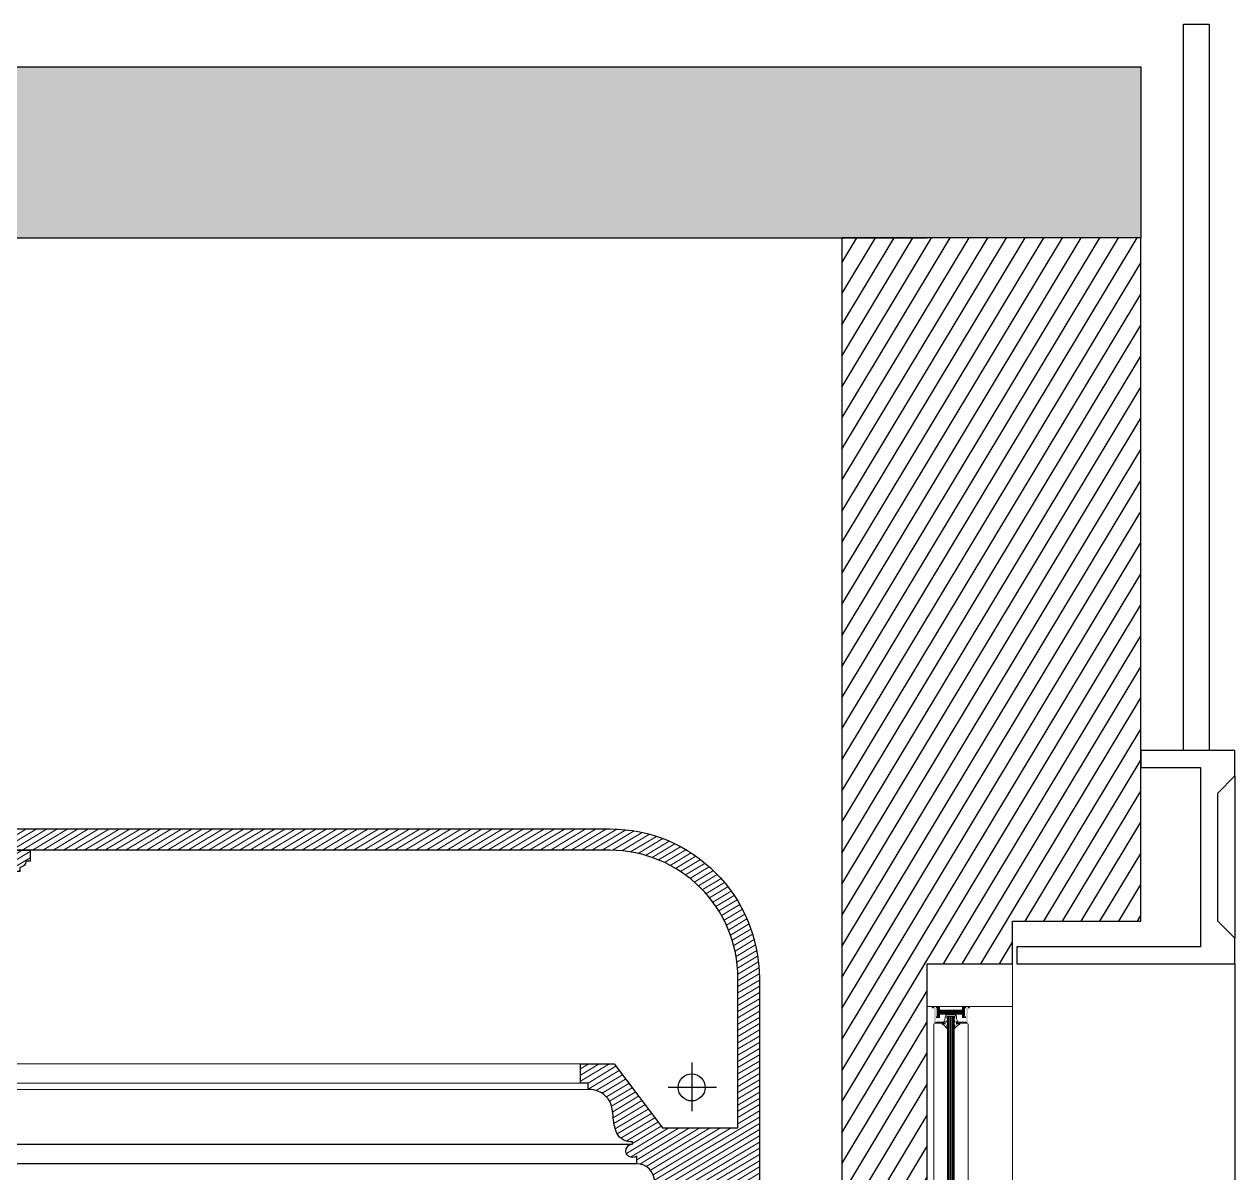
# Model space of a CAD drawing. Header units: inches. Extents: x 193287 to 241687, y 437648 to 550079.
# Drawn here: x 216615 to 218032, y 451391 to 452736 of the extents above; entities that cross this region are included whole.
import ezdxf

# ---------------------------------------------------------------- set-up
doc = ezdxf.new("R2010")
doc.units = ezdxf.units.IN
doc.header["$MEASUREMENT"] = 0
for name, color, linetype in [('8', 8, 'Continuous'), ('CQ Grg Gypsum', 41, 'Continuous'), ('CQ Light Elevation', 4, 'Continuous'), ('CQ section wall', 3, 'Continuous'), ('Layer1', 1, 'Continuous'), ('xref grd floor$2$CQ Wall hatch_CHB', 8, 'Continuous')]:
    doc.layers.add(name, color=color, linetype=linetype)
for name, color, linetype, lineweight in [('A-FLOR-SLAB', 5, 'Continuous', 40), ('A-GLAZ', 134, 'Continuous', 18), ('A-RNDR-ALUM', 1, 'Continuous', 9), ('A-RNDR-PT36', 253, 'Continuous', 20), ('CQ gypsum 2', 42, 'Continuous', 0), ('CQ Gypsum Hatch', 8, 'Continuous', 20), ('CQ Marble', 6, 'Continuous', 0)]:
    doc.layers.add(name, color=color, linetype=linetype, lineweight=lineweight)
pattern_1 = [(211.0285767170143, (0, 0), (3.221659560689485, -5.355689467754646), [])]

# ---------------------------------------------------------------- blocks, each defined once
blk = doc.blocks.new('GLAZ-4')
at = {"layer": 'A-GLAZ'}
for p, q in [((-26.27995439554798, 2238.488124454743, -0.0007200283772306), (-26.27995596441906, 1858.556487338967, -0.0007200283772306)), ((-24.94528642599471, 2238.488124445256, -0.0007200283772306), (-24.94528799469117, 1858.556487348571, -0.0007200283772306)), ((-23.61061846354278, 2238.488124435709, -0.0007200283772306), (-23.61062003247207, 1858.556487358175, -0.0007200283772306)), ((-22.27595049346565, 2238.488124425872, -0.0007200283772306), (-22.2759520622203, 1858.55648736778, -0.0007200283772306)), ((-20.94128252391238, 2238.488124416617, -0.0007200283772306), (-20.94128409278346, 1858.556487377384, -0.0007200283772306)), ((-19.60661456146045, 2238.488124407071, -0.0007200283772306), (-19.60661613021511, 1858.556487386988, -0.0007200283772306)), ((-18.2719465913251, 2238.488124397351, -0.0007200283772306), (-18.27194810949731, 1858.556487396476, -0.0007200283772306))]:
    blk.add_line(p, q, dxfattribs=at)
at = {"layer": 'A-RNDR-ALUM'}
for p, q in [((-49.98927481868304, 1850.022308205138, -0.0041292365413113), (-49.98927179328166, 2250.022303576989, -0.0007200283772267)), ((-38.16279002366355, 2247.401229954034, -0.0007197793565846), (-37.49545604223385, 2247.401229949261, -0.0007197793565846)), ((-38.16279008093989, 2239.393222120649, -0.0007197793565846), (-38.16279002366355, 2247.401229954034, -0.0007197793565846)), ((-38.16279002360534, 2247.40122995287, -0.0007197793565846), (-37.49545604223385, 2247.401229948096, -0.0007197793565846)), ((-38.16279008088168, 2239.393222119601, -0.0007197793565846), (-38.16279002360534, 2247.40122995287, -0.0007197793565846)), ((-38.16279008093989, 2239.393222120649, -0.0007197793565846), (-37.49545609951019, 2239.393222115992, -0.0007197793565846)), ((-38.16279008088168, 2239.393222119601, -0.0007197793565846), (-37.49545609951019, 2239.39322211477, -0.0007197793565846)), ((-37.49545609951019, 2239.393222115992, -0.0007197793565846), (-37.49545604223385, 2247.401229949261, -0.0007197793565846)), ((-37.49545609951019, 2239.39322211477, -0.0007197793565846), (-37.49545604223385, 2247.401229948096, -0.0007197793565846)), ((-37.49545605422464, 2245.732895009569, -0.0007197793565846), (-7.056443174078593, 2245.732894792047, -0.0007197793565846)), ((-37.49545605428284, 2245.7328950105, -0.0007197793565846), (-7.056443174311423, 2245.73289479257, -0.0007197793565846)), ((-37.49545606254833, 2244.565060507099, -0.0007197793565846), (-7.056443182635121, 2244.565060288762, -0.0007197793565846)), ((-37.49545606249011, 2244.565060505993, -0.0007197793565846), (-7.056443182576912, 2244.565060288588, -0.0007197793565846)), ((-37.49545607093023, 2243.397226061672, -0.0007197793565846), (-7.0564431908424, 2243.397225843859, -0.0007197793565846)), ((-37.49545607093023, 2243.397226060624, -0.0007197793565846), (-7.056443190725986, 2243.397225842113, -0.0007197793565846)), ((-37.49545607931214, 2242.229391558154, -0.0007197793565846), (-7.056443199224303, 2242.229391339876, -0.0007197793565846)), ((-37.49545607937035, 2242.229391557048, -0.0007197793565846), (-7.056443199166097, 2242.229391338886, -0.0007197793565846)), ((-37.49545608751942, 2241.061557112669, -0.0007197793565846), (-7.056443207547997, 2241.06155689538, -0.0007197793565846)), ((-37.49545608751942, 2241.061557111447, -0.0007197793565846), (-7.056443207664414, 2241.061556894099, -0.0007197793565846)), ((-36.01705240318552, 2247.401229938667, -0.0007197793565846), (-35.34971841453808, 2247.401229934069, -0.0007197793565846)), ((-36.01705240324372, 2247.401229937445, -0.0007197793565846), (-35.34971841447987, 2247.401229932788, -0.0007197793565846)), ((-36.01705246052006, 2239.393222105457, -0.0007197793565846), (-35.34971847163979, 2239.393222100684, -0.0007197793565846)), ((-36.01705246052006, 2239.393222104176, -0.0007197793565846), (-35.34971847181441, 2239.393222099461, -0.0007197793565846)), ((-6.389109173323959, 2247.401229726849, -0.0007197793565846), (-7.056443162087816, 2247.40122973168, -0.0007197793565846)), ((-7.056443219422362, 2239.393221898354, -0.0007197793565846), (-7.056443162087816, 2247.40122973168, -0.0007197793565846)), ((-6.389109173556787, 2247.401229725511, -0.0007197793565846), (-7.056443162262437, 2247.401229730342, -0.0007197793565846)), ((-7.056443219655192, 2239.393221897015, -0.0007197793565846), (-7.056443162262437, 2247.401229730342, -0.0007197793565846)), ((-6.389109230658505, 2239.393221893406, -0.0007197793565846), (-7.056443219422362, 2239.393221898354, -0.0007197793565846)), ((-6.389109230716713, 2239.393221892358, -0.0007197793565846), (-7.056443219655192, 2239.393221897015, -0.0007197793565846)), ((-6.389109230658505, 2239.393221893406, -0.0007197793565846), (-6.389109173323959, 2247.401229726849, -0.0007197793565846)), ((-6.389109230716713, 2239.393221892358, -0.0007197793565846), (-6.389109173556787, 2247.401229725511, -0.0007197793565846)), ((49.98927492252551, 1850.022308205138, -0.0041292365413113), (49.98927813692715, 2250.044610656565, -0.0007199038669056))]:
    blk.add_line(p, q, dxfattribs=at)
at = {"layer": 'A-RNDR-ALUM', "elevation": -0.0041292365413113}
blk.add_lwpolyline([(-49.98927481885766, 2250.022303578036), (49.9892749223509, 2250.022303578154), (49.98927487072069, 2300.022288537235), (-49.98927487048786, 2300.022288537177)], close=True, dxfattribs=at)
at = {"layer": 'A-RNDR-ALUM', "const_width": 0.927594236810144, "elevation": -0.0007197793565846}
for points in [[(-43.69363499921747, 2248.639873247012, -0.4142135623730951), (-44.16410545428514, 2249.110343708773)], [(-43.69363499921747, 2248.639873245906, -0.4142135623730951), (-44.16410545411053, 2249.110343707609)], [(-0.7173264738521539, 2248.623073523399, 0.4142135623730951), (-0.2468560124980286, 2249.093543978583)], [(-0.7173264738521539, 2248.623073522351, 0.4142135623730951), (-0.2468560124398209, 2249.093543977477)]]:
    blk.add_lwpolyline(points, format="xyb", dxfattribs=at)
at = {"layer": 'A-RNDR-ALUM', "elevation": -0.0041289875206653}
blk.add_lwpolyline([(-14.00100916583324, 2232.41238218511), (-15.60261072550202, 2232.412382196635), (-15.60261074628215, 2229.492137078778, -0.0155525880924592), (-14.7753579103155, 2230.009979850672), (-11.59860684286104, 2230.009979828086, 0.1043043731108854), (-18.27194671926554, 2223.901338047522), (-18.27194670093013, 2226.481355289056, -0.0160355215991069), (-17.60461271245731, 2227.2344921818), (-17.60461270366795, 2228.481005052861), (-18.27194668189622, 2229.148339041043), (-18.27194666175637, 2231.979597350524), (-17.60461268341169, 2231.31226336211), (-17.60461266629863, 2233.686210122949), (-18.2719466445269, 2234.353544110549), (-18.27194662438705, 2237.184802420438), (-17.6046126462752, 2236.517468432081), (-17.60461261548335, 2237.820790400845, 0.4142135623730943), (-18.27194659371162, 2238.488124388736), (-26.27995439374354, 2238.488124446071, 0.4142135623730959), (-26.94728838157607, 2237.820790467726), (-26.94728841236794, 2236.517468499078), (-26.27995442447718, 2237.184802477714), (-26.27995444461703, 2234.353544167941), (-26.94728843262419, 2233.686210189713), (-26.94728844967904, 2231.312263429165), (-26.27995446161368, 2231.979597407975), (-26.27995448198635, 2229.148339098378), (-26.94728846970247, 2228.481005119625), (-26.94728847878288, 2227.234492248507, -0.0160355215991069), (-26.27995450084564, 2226.481355346157), (-26.27995451970492, 2223.901338104857, 0.1043043731108854), (-32.95329430873972, 2230.009979980823), (-29.77654324186733, 2230.009979958064, -0.0155525880924592), (-28.94929041265277, 2229.49213717418), (-28.94929039193085, 2232.412382292096), (-30.55089195148321, 2232.412382303504, 0.0216463737862068), (-28.94929036666872, 2235.941006879439), (-28.94929033180233, 2237.820790482161, -0.4142135623730379), (-26.27995437936625, 2240.490126396238), (-18.27194657939253, 2240.49012633902, -0.4142135623730357), (-15.6026106653153, 2237.820790386409), (-15.60261070018168, 2235.94100678392, 0.021646373786206)], format="xyb", close=True, dxfattribs=at)
at = {"layer": 'A-RNDR-ALUM'}
for points in [[(-44.62790256232255, 2250.044611304533, -0.0007197793565846), (-44.62790256895821, 2249.110343713197, -0.0007197793565846), (-42.22550022555513, 2250.044611287303, -0.0007197793565846), (-43.69363499229075, 2249.110343706619, -0.0007197793565846)], [(-44.62790256232255, 2250.044611303136, -0.0007197793565846), (-44.62790256895821, 2249.110343711975, -0.0007197793565846), (-42.22550022555513, 2250.044611286081, -0.0007197793565846), (-43.69363499229075, 2249.110343705397, -0.0007197793565846)], [(-42.22550022555513, 2250.044611287303, -0.0007197793565846), (-43.69363499229075, 2249.110343706619, -0.0007197793565846), (-42.22550023911753, 2248.176076104923, -0.0007197793565846), (-43.69363499904284, 2248.176076115342, -0.0007197793565846)], [(-42.22550022555513, 2250.044611286081, -0.0007197793565846), (-43.69363499229075, 2249.110343705397, -0.0007197793565846), (-42.22550023900111, 2248.176076103584, -0.0007197793565846), (-43.69363499898463, 2248.176076114352, -0.0007197793565846)], [(-36.88682837400121, 2248.176076066797, -0.0007197793565846), (-35.01829320727849, 2250.044611235848, -0.0007197793565846), (-39.82309790200088, 2248.17607608781, -0.0007197793565846), (-39.82309788849671, 2250.04461127019, -0.0007197793565846)], [(-36.88682837405941, 2248.176076065458, -0.0007197793565846), (-35.01829320716206, 2250.044611234567, -0.0007197793565846), (-39.82309790182626, 2248.176076086413, -0.0007197793565846), (-39.82309788838029, 2250.04461126891, -0.0007197793565846)], [(-36.88682838930982, 2246.04060736153, -0.0007197793565846), (-35.01829323580023, 2246.040607348201, -0.0007197793565846), (-36.88682837400121, 2248.176076066797, -0.0007197793565846), (-35.01829320727849, 2250.044611235848, -0.0007197793565846)], [(-36.88682838936804, 2246.040607360483, -0.0007197793565846), (-35.01829323580023, 2246.040607347153, -0.0007197793565846), (-36.88682837405941, 2248.176076065458, -0.0007197793565846), (-35.01829320716206, 2250.044611234567, -0.0007197793565846)], [(-36.88682842731942, 2240.701935453282, -0.0007197793565846), (-35.01829327392625, 2240.701935440011, -0.0007197793565846), (-36.88682844280265, 2238.566466748249, -0.0007197793565846), (-35.01829330268082, 2236.697931552422, -0.0007197793565846)], [(-36.88682842731942, 2240.701935452118, -0.0007197793565846), (-35.01829327410087, 2240.701935438789, -0.0007197793565846), (-36.88682844274445, 2238.566466747085, -0.0007197793565846), (-35.01829330262263, 2236.6979315512, -0.0007197793565846)], [(-7.524133104481733, 2248.176075856667, -0.0007197793565846), (-9.392668244428931, 2250.044611052494, -0.0007197793565846), (-4.587863584107251, 2248.176075835829, -0.0007197793565846), (-4.587863570603076, 2250.044611018151, -0.0007197793565846)], [(-7.524133119790349, 2246.040607151401, -0.0007197793565846), (-9.392668272950681, 2246.040607164905, -0.0007197793565846), (-7.524133104481733, 2248.176075856667, -0.0007197793565846), (-9.392668244428931, 2250.044611052494, -0.0007197793565846)], [(-7.524133119848557, 2246.040607150527, -0.0007197793565846), (-9.392668272950681, 2246.040607163799, -0.0007197793565846), (-7.524133104365318, 2248.176075855445, -0.0007197793565846), (-9.392668244370725, 2250.044611051213, -0.0007197793565846)], [(-7.524133104365318, 2248.176075855445, -0.0007197793565846), (-9.392668244370725, 2250.044611051213, -0.0007197793565846), (-4.587863584107251, 2248.176075834315, -0.0007197793565846), (-4.587863570661284, 2250.044611016929, -0.0007197793565846)], [(-7.524133157916367, 2240.701935243269, -0.0007197793565846), (-9.392668311367741, 2240.701935256657, -0.0007197793565846), (-7.524133173283186, 2238.566466538236, -0.0007197793565846), (-9.392668339831287, 2236.697931369127, -0.0007197793565846)], [(-7.52413315779995, 2240.701935241988, -0.0007197793565846), (-9.392668311251327, 2240.701935255434, -0.0007197793565846), (-7.524133173283186, 2238.566466536955, -0.0007197793565846), (-9.392668339947702, 2236.697931367904, -0.0007197793565846)], [(-2.185461226385084, 2250.044611000805, -0.0007197793565846), (-0.7173264723969623, 2249.11034339905, -0.0007197793565846), (-2.185461239772848, 2248.176075818599, -0.0007197793565846), (-0.7173264792654666, 2248.176075807889, -0.0007197793565846)], [(0.2169411102659069, 2250.044610983692, -0.0007197793565846), (0.2169411035720259, 2249.110343392356, -0.0007197793565846), (-2.185461226385084, 2250.044611000805, -0.0007197793565846), (-0.7173264723969623, 2249.11034339905, -0.0007197793565846)], [(-2.185461226326879, 2250.044610999641, -0.0007197793565846), (-0.7173264725133777, 2249.110343397886, -0.0007197793565846), (-2.185461239714641, 2248.176075817144, -0.0007197793565846), (-0.7173264793236741, 2248.176075806725, -0.0007197793565846)], [(0.2169411100912839, 2250.044610982295, -0.0007197793565846), (0.2169411035720259, 2249.110343391367, -0.0007197793565846), (-2.185461226326879, 2250.044610999641, -0.0007197793565846), (-0.7173264725133777, 2249.110343397886, -0.0007197793565846)], [(-40.6486265542335, 2232.411793960375, -0.0007200283772306), (-40.64862656273179, 2231.210592788295, -0.0007200283772306), (-29.91912160877837, 2232.411793883541, -0.0007200283772306), (-29.91912161745131, 2231.210592711402, -0.0007200283772306)], [(-40.64862655405886, 2232.411793959327, -0.0007200283772306), (-40.64862656278999, 2231.210592787247, -0.0007200283772306), (-29.91912160883657, 2232.411793882377, -0.0007200283772306), (-29.9191216173931, 2231.210592710413, -0.0007200283772306)], [(-40.64862656278999, 2231.211181209656, -0.0007200283772306), (-40.64862657146296, 2230.009980037459, -0.0007200283772306), (-29.91912161750952, 2231.211181132763, -0.0007200283772306), (-29.91912162612425, 2230.009979960742, -0.0007200283772306)], [(-40.64862656278999, 2231.211181208375, -0.0007200283772306), (-40.64862657128831, 2230.009980036295, -0.0007200283772306), (-29.91912161745131, 2231.211181131541, -0.0007200283772306), (-29.91912162600783, 2230.009979959461, -0.0007200283772306)], [(-39.82309798384085, 2236.697931586707, -0.0007197793565846), (-39.8230979704531, 2238.566466769262, -0.0007197793565846), (-35.01829330268082, 2236.697931552422, -0.0007197793565846), (-36.88682844280265, 2238.566466748249, -0.0007197793565846)], [(-39.82309798384085, 2236.697931585659, -0.0007197793565846), (-39.82309797056951, 2238.566466768039, -0.0007197793565846), (-35.01829330262263, 2236.6979315512, -0.0007197793565846), (-36.88682844274445, 2238.566466747085, -0.0007197793565846)], [(-4.320930956921072, 2232.411793700594, -0.0007200283772306), (-4.320930965477598, 2231.210592528456, -0.0007200283772306), (-15.05043590272544, 2232.411793777254, -0.0007200283772306), (-15.05043591139838, 2231.210592605174, -0.0007200283772306)], [(-4.320930956746452, 2232.411793699313, -0.0007200283772306), (-4.320930965477598, 2231.210592527408, -0.0007200283772306), (-15.05043590272544, 2232.411793776089, -0.0007200283772306), (-15.05043591139838, 2231.210592603893, -0.0007200283772306)], [(-4.320930965535808, 2231.211180949584, -0.0007200283772306), (-4.320930973975919, 2230.009979777504, -0.0007200283772306), (-15.05043591139838, 2231.211181026418, -0.0007200283772306), (-15.0504359198967, 2230.00997985428, -0.0007200283772306)], [(-4.320930965477598, 2231.211180948536, -0.0007200283772306), (-4.320930974034125, 2230.00997977634, -0.0007200283772306), (-15.05043591151479, 2231.211181025312, -0.0007200283772306), (-15.0504359199549, 2230.009979853232, -0.0007200283772306)], [(-4.587863666063638, 2236.697931334667, -0.0007197793565846), (-4.587863652617668, 2238.566466517048, -0.0007197793565846), (-9.392668339831287, 2236.697931369127, -0.0007197793565846), (-7.524133173283186, 2238.566466538236, -0.0007197793565846)], [(-4.587863666005432, 2236.69793133362, -0.0007197793565846), (-4.587863652617668, 2238.566466515884, -0.0007197793565846), (-9.392668339947702, 2236.697931367904, -0.0007197793565846), (-7.524133173283186, 2238.566466536955, -0.0007197793565846)]]:
    blk.add_solid(points, dxfattribs=at)
for points in [[(-42.22550122463142, 2230.009391627624, 0.0026891797868501), (-39.82309887016891, 2232.411793954554, 0.0026891797868501), (-42.22550022555513, 2250.044611287303, 0.0026891797868501), (-39.82309788849671, 2250.04461127019, 0.0026891797868501)], [(-42.22550122463142, 2230.009391626227, 0.0026891797868501), (-39.82309887022712, 2232.411793953273, 0.0026891797868501), (-42.22550022555513, 2250.044611286081, 0.0026891797868501), (-39.82309788838029, 2250.04461126891, 0.0026891797868501)], [(-4.587864552333485, 2232.411793702457, 0.0026891797868501), (-2.185462225170339, 2230.009391340951, 0.0026891797868501), (-4.587863570603076, 2250.044611018151, 0.0026891797868501), (-2.185461226385084, 2250.044611000805, 0.0026891797868501)], [(-4.587864552391691, 2232.411793701118, 0.0026891797868501), (-2.185462225286753, 2230.009391339845, 0.0026891797868501), (-4.587863570661284, 2250.044611016929, 0.0026891797868501), (-2.185461226326879, 2250.044610999641, 0.0026891797868501)], [(-42.22550122463142, 2230.009391627624, -0.0007200283772306), (-39.82309887016891, 2232.411793954554, -0.0007200283772306), (-40.0900324754184, 2230.009391612257, -0.0007200283772306), (-40.09003245813071, 2232.411793956417, -0.0007200283772306)], [(-42.22550122463142, 2230.009391626227, -0.0007200283772306), (-39.82309887022712, 2232.411793953273, -0.0007200283772306), (-40.09003247524378, 2230.009391610976, -0.0007200283772306), (-40.09003245807252, 2232.411793955136, -0.0007200283772306)], [(-2.185462225170339, 2230.009391340951, -0.0007200283772306), (-4.587864552333485, 2232.411793702457, -0.0007200283772306), (-4.320930974034125, 2230.009391356376, -0.0007200283772306), (-4.320930956921072, 2232.411793700594, -0.0007200283772306)], [(-2.185462225286753, 2230.009391339845, -0.0007200283772306), (-4.587864552391691, 2232.411793701118, -0.0007200283772306), (-4.320930974092332, 2230.009391355213, -0.0007200283772306), (-4.320930956746452, 2232.411793699313, -0.0007200283772306)]]:
    blk.add_trace(points, dxfattribs=at)
at = {"layer": 'A-RNDR-PT36'}
for p, q in [((-42.22550122451504, 2230.009391620581, -0.0007200283772306), (-42.22550122434038, 1870.035220157588, -0.0007200283772306)), ((-2.185462225228548, 1870.035220444086, -0.0007200283772306), (-2.18546222511213, 2230.009391341009, -0.0007200283772306))]:
    blk.add_line(p, q, dxfattribs=at)
blk = doc.blocks.new('SECTION A AND B')
at = {"layer": 'xref grd floor$2$CQ Wall hatch_CHB'}
h = blk.add_hatch(dxfattribs=at)
h.set_pattern_fill('AR-CONC', color=256, scale=10, angle=-13.97142328298568, style=0)
h.set_pattern_definition([(36.02857671701432, (75041.16607114463, 5809.501588582352), (68.08902030313811, -23.40695012282138), [7.5, -82.5]), (341.0285767170143, (75041.16607114463, 5809.501588582352), (4.696115536243854, 76.34393155101377), [6, -66]), (86.48002117701432, (75046.84015609822, 5807.551009483246), (72.78513543292053, 52.93698073081792), [6.374019199999999, -70.1142112]), (32.21277671701431, (75045.99482960397, 5828.909913902724), (99.57057156855136, -41.82951326026698), [11.25, -123.75]), (82.66421220701432, (75054.29237326415, 5825.424118656407), (114.2200327004979, 71.963769638355), [9.5610342, -105.171376]), (337.2127407070143, (75045.99482960397, 5828.909913902724), (114.2200326282029, 71.96376960434766), [9, -99.0000001]), (7.028576717014317, (75054.49180264931, 5821.643453342967), (48.20408439676903, -53.482391937558), [7.5, -82.5]), (312.0285767170143, (75054.49180264931, 5821.643453342967), (41.11958765836167, 64.49518506525843), [6, -66]), (57.48002145701431, (75058.50880965444, 5817.186587378012), (89.32367130771905, 11.0127931513372), [6.374019000000001, -70.1142112]), (23.52857671701431, (75041.16607114463, 5809.501588582352), (9.217332202968066, 32.01097604041664), [0, -65.19999999999999, 0, -67, 0, -66.25]), (353.5285767170143, (75041.16607114463, 5809.501588582352), (35.05129027384105, 31.92285780031193), [0, -38.2, 0, -63.7, 0, -25.25]), (313.5285767170143, (75019.52578841241, 5814.885654264504), (51.25843738430945, -15.07725946313946), [0, -25, 0, -78, 0, -103.5]), (303.5285767170143, (75009.82162575223, 5817.300033494172), (59.01024838598841, -4.365975426402727), [0, -32.5, 0, -51.8, 0, -73.5])])
h.paths.add_polyline_path([(316284.9865666882, 490843.0684740121), (316284.9865666882, 491043.0684740121), (313340.0215355366, 491043.0684740121), (313340.0215355366, 490843.0684740121)])
h = blk.add_hatch(dxfattribs=at)
h.set_pattern_fill('ANSI31,_O', color=8, scale=150, angle=76.02857671701435)
h.set_pattern_definition([(121.0285767170143, (75041.16607114463, 5809.501588582352), (-16.06706840326394, -9.664978682068453), [])])
h.paths.add_polyline_path([(313690.0192790695, 490843.0908193944), (313340.0192790695, 490843.0908193945), (313340.0192790694, 490043.0908193877), (313490.0192790694, 490043.0908193876), (313490.0192790694, 489993.0908193878), (313590.0192823227, 489993.0908193878), (313590.0192823224, 489493.0908345276), (313690.0192790694, 489493.0908344241)])
h.paths.add_polyline_path([(313690.0192685331, 488193.0907893026), (313590.0192823212, 488193.0684439251), (313590.0192788981, 487693.0684786339), (313490.0407325798, 487693.0684786341), (313490.0192790689, 487643.0684786342), (313340.0192790689, 487643.068478634), (313340.0192790681, 486593.0908193944), (313690.0192735262, 486593.0908193944)])
at = {"layer": 'CQ section wall'}
for p, q in [((316284.9865666882, 491043.068474012, 0.0005337072349318378), (313340.0215355365, 491043.0684740121, -3.920868540809995e-05)), ((316284.9865666882, 490843.1197089872, 0.0005337072349318378), (313590.0192139379, 490843.0684740121, -3.881702883093744e-05))]:
    blk.add_line(p, q, dxfattribs=at)
for points, elevation in [([(313340.0192790682, 491043.0908193944), (313340.0192790681, 490843.0908193944)], -3.78103965392745e-05), ([(313590.0192823227, 489993.0908193878), (313490.0192790694, 489993.0908193878), (313490.0192790694, 490043.0908193876), (313340.0192790694, 490043.0908193877), (313340.0192790695, 490843.0908193945), (313690.0192790695, 490843.0908193944), (313690.0192790694, 489493.0908344241), (313590.0192823224, 489493.0908345276), (313590.0192823227, 489993.0907997151)], -3.788994451316716e-05)]:
    blk.add_lwpolyline(points, dxfattribs=dict(at, elevation=elevation))
at = {"layer": 'Layer1'}
for p, q in [((313230.0192767468, 490213.0908193872, 0.0006806251478147857), (313230.0192767468, 490023.0908193875, 0.0006806199185471601)), ((313230.0192767468, 489993.0908193871, 0.0006806190928733244), (313230.0192767464, 487693.0908240143, 0.0006805557912127208))]:
    blk.add_line(p, q, dxfattribs=at)
for points, elevation in [([(313260.0192812213, 490243.0908193873), (313290.019272809, 490243.0908193873), (313290.0192728078, 491093.0908193944), (313260.01928122, 491093.0908193944)], -3.800454681704717e-05), ([(313230.0192767465, 490243.0908193872), (313340.0192767464, 490243.0908193873), (313340.0192767467, 490223.0908193872), (313270.0192767468, 490223.0908193872), (313270.0192767468, 490013.0908193875), (313485.0192790695, 490013.0908193871), (313485.0192790693, 489993.0908193872), (313230.0192767468, 489993.0908193872), (313230.0192767468, 490023.0908193875), (313250.0192767468, 490043.0908193875), (313250.0192767468, 490193.0908193874), (313230.0192767468, 490213.0908193871)], -3.80220281162143e-05)]:
    blk.add_lwpolyline(points, close=True, dxfattribs=dict(at, elevation=elevation))
at = {"layer": 'A-FLOR-SLAB', "xscale": -1, "rotation": 359.9999999999997}
blk.add_blockref('GLAZ-4', (313540.0300074521, 487693.0685111779, 0.004809598188362678), dxfattribs=at)
blk = doc.blocks.new('SECTION CEILING A AND B')
at = {"layer": 'CQ Gypsum Hatch', "extrusion": (-4.885221514467737e-08, 5.985931785203955e-09, 0.9999999999999988)}
h = blk.add_hatch(dxfattribs=at)
h.set_pattern_fill('ANSI31', color=256, scale=50, angle=166.0285767170143, style=0)
h.set_pattern_definition(pattern_1)
edge = h.paths.add_edge_path()
edge.add_line((208443.7849097897, 454500.0325953988), (208423.7849484285, 454500.0325953988))
edge.add_line((208423.7849484285, 454500.0325953986), (208423.7849578347, 454525.0326123299))
edge.add_line((208423.7849578347, 454525.0326123299), (208490.2929564922, 454525.0326098813))
edge.add_line((208490.2929564921, 454525.0326098814), (208490.2929629148, 454763.071765746))
edge.add_arc((208665.2929629149, 454763.0717657459), 175.0000000000809, 90.00000000002188, 179.9999999999988, ccw=False)
edge.add_line((208665.2929629149, 454938.071765746), (210422.2769527622, 454938.0716761231))
edge.add_arc((210422.276952762, 454763.0716761229), 175.0000000000104, -1.972466634470038e-11, 89.99999999998488, ccw=False)
edge.add_line((210597.2769527621, 454763.071676123), (210597.2769591847, 454525.0325202584))
edge.add_line((210597.2769591848, 454525.0325202584), (210663.7849578423, 454525.032522707))
edge.add_line((210663.7849578422, 454525.032522707), (210663.7849672485, 454500.0325057757))
edge.add_line((210663.7849672485, 454500.0325057758), (210643.7850058873, 454500.0325057758))
edge.add_line((210643.7850058872, 454500.0325057756), (210643.7850173671, 454480.0324942958))
edge.add_line((210643.7850173672, 454480.0324942959), (210523.7769527616, 454480.0324329131))
edge.add_line((210523.7769527615, 454480.0324329132), (210523.7769527616, 454525.0315746129))
edge.add_line((210523.7769527616, 454525.0315746127), (210474.7769527617, 454525.0315746127))
edge.add_arc((210453.7769527615, 454525.0315746127), 21.00000000001311, -1.655637739435834e-11, 90.00000000013758)
edge.add_line((210453.7769527615, 454546.0315746128), (210453.7769527616, 454555.0315746128))
edge.add_arc((210448.9251286735, 454561.1383035385), 7.799508648191514, 90.00000000008589, 308.4673023858252, ccw=False)
edge.add_line((210448.9251286736, 454568.9378121866), (210448.9251286736, 454571.9378121866))
edge.add_arc((210446.7728611257, 454589.9046622898), 18.09530210381219, 205.7714928765666, 276.8309702012858, ccw=False)
edge.add_arc((210479.7534256677, 454602.7962334284), 53.47024035362525, 186.1635720952232, 202.8448179782273, ccw=False)
edge.add_arc((210094.2561368711, 454569.4318206353), 333.4821786606142, 4.751447811002603, 6.568657367648864)
edge.add_arc((210389.8473039427, 454603.4951739008), 35.93479784875719, 6.527251481520136, 25.3966808044831)
edge.add_arc((210397.9872785086, 454605.1355510861), 27.95025194108858, 29.51902534148804, 91.82174081905524)
edge.add_line((210397.0987394838, 454633.0716761212), (210397.0987394839, 454640.5716761212))
edge.add_line((210397.0987394838, 454640.5716761212), (210388.0987394838, 454640.5716761212))
edge.add_line((210388.0987394838, 454640.5716761212), (210388.0987394839, 454663.0716761231))
edge.add_line((210388.0987394838, 454663.0716761229), (210427.170590851, 454663.071676121))
edge.add_line((210427.1705908511, 454663.071676121), (210483.7769527617, 454588.071676121))
edge.add_line((210483.7769527617, 454588.0716761212), (210572.2769527622, 454588.0716761212))
edge.add_line((210572.2769527621, 454588.0716761212), (210572.2769527622, 454763.071676123))
edge.add_arc((210422.2769527621, 454763.0716761229), 149.9999999999423, 1.09411081042345e-12, 90.00000000002268)
edge.add_line((210422.2769527621, 454913.0716761229), (208665.2929629148, 454913.0717657459))
edge.add_arc((208665.2929629149, 454763.0717657459), 150.0000000000553, 89.99999999999037, 179.9999999999741)
edge.add_line((208515.2929629149, 454763.0717657459), (208515.2929629149, 454588.071765744))
edge.add_line((208515.2929629148, 454588.0717657442), (208603.7929629153, 454588.0717657442))
edge.add_line((208603.7929629154, 454588.0717657442), (208660.399324826, 454663.0717657442))
edge.add_line((208660.3993248259, 454663.0717657442), (208699.4711761931, 454663.0717657461))
edge.add_line((208699.4711761931, 454663.071765746), (208699.4711761931, 454640.5717657441))
edge.add_line((208699.4711761931, 454640.5717657441), (208690.4711761931, 454640.5717657441))
edge.add_line((208690.4711761931, 454640.5717657442), (208690.471176193, 454633.0717657442))
edge.add_arc((208689.5826371683, 454605.1356407092), 27.95025194110979, 88.17825918106928, 150.4809746586266)
edge.add_arc((208697.7226117339, 454603.4952635241), 35.9347978485243, 154.6033191954972, 173.4727485184707)
edge.add_arc((208993.3137788072, 454569.4319102603), 333.482178661847, 173.431342632741, 175.2485521893872)
edge.add_arc((208607.816490009, 454602.7963230516), 53.47024035380047, -22.844817978407775, -6.163572095407119, ccw=False)
edge.add_arc((208640.7970545513, 454589.9047519128), 18.09530210368276, 263.169029798688, 334.22850712339607, ccw=False)
edge.add_line((208638.6447870034, 454571.9379018097), (208638.6447870033, 454568.9379018097))
edge.add_arc((208638.6447870034, 454561.1383931615), 7.799508648183966, -128.4673023859773, 89.99999999998272, ccw=False)
edge.add_line((208633.7929629153, 454555.0316642358), (208633.7929629153, 454546.0316642359))
edge.add_arc((208633.7929629154, 454525.0316642359), 21.00000000001311, 89.99999999998346, 179.9999999999834)
edge.add_line((208612.7929629154, 454525.0316642357), (208563.7929629154, 454525.0316642357))
edge.add_line((208563.7929629154, 454525.0316642358), (208563.7929629153, 454480.0325225361))
edge.add_line((208563.7929629154, 454480.0325225362), (208443.7848983099, 454480.032583919))
edge.add_line((208443.7848983098, 454480.032583919), (208443.7849097897, 454500.0325953988))
h = blk.add_hatch(dxfattribs=at)
h.set_pattern_fill('ANSI31', color=256, scale=50, angle=166.0285767170143, style=0)
h.set_pattern_definition(pattern_1)
edge = h.paths.add_edge_path()
edge.add_line((209743.8259636351, 454913.071709873), (209743.8259636351, 454900.1428368285))
edge.add_line((209743.8259636352, 454900.1428368285), (209738.8259636353, 454900.1428368285))
edge.add_arc((209731.7476540919, 454900.1500785601), 7.078313247855713, -89.94138141292848, -0.058618587448620474, ccw=False)
edge.add_line((209731.7548958233, 454893.0717690166), (209731.7548958233, 454888.0717690166))
edge.add_line((209731.7548958233, 454888.0717690166), (209705.8970314471, 454888.071709873))
edge.add_line((209705.8970314471, 454888.0717098732), (209705.897031447, 454893.0717098732))
edge.add_arc((209705.9042731784, 454900.1500194165), 7.078313247756709, 180.0586185872999, 269.9413814132354, ccw=False)
edge.add_line((209698.8259636351, 454900.142777685), (209693.8259636351, 454900.142777685))
edge.add_line((209693.8259636351, 454900.142777685), (209693.8259636016, 454913.071709873))
edge.add_line((209693.8259636016, 454913.071709873), (209743.8259636351, 454913.071709873))
edge = h.paths.add_edge_path()
edge.add_line((209343.7439520419, 454913.0717098731), (209343.7439520419, 454900.1428368286))
edge.add_line((209343.7439520419, 454900.1428368285), (209348.7439520418, 454900.1428368285))
edge.add_arc((209355.8222615851, 454900.1500785602), 7.078313247785144, 180.0586185876428, 269.9413814131221)
edge.add_line((209355.8150198537, 454893.0717690168), (209355.8150198537, 454888.0717690168))
edge.add_line((209355.8150198537, 454888.0717690168), (209381.67288423, 454888.0717098733))
edge.add_line((209381.67288423, 454888.0717098732), (209381.67288423, 454893.0717098732))
edge.add_arc((209381.6656424985, 454900.1500194164), 7.078313247785144, 270.0586185876429, 359.9413814131221)
edge.add_line((209388.7439520418, 454900.1427776851), (209393.7439520418, 454900.142777685))
edge.add_line((209393.7439520418, 454900.1427776848), (209393.7439520756, 454913.0717098732))
edge.add_line((209393.7439520756, 454913.0717098732), (209343.743952042, 454913.0717098732))
at = {"layer": 'CQ Grg Gypsum', "extrusion": (-4.885221514467737e-08, 5.985931785203956e-09, 0.9999999999999988), "elevation": -0.007346103047226621}
blk.add_lwpolyline([(208443.7849097897, 454500.0325953986), (208423.7849484284, 454500.0325953984), (208423.7849578346, 454525.0326123297), (208490.2929564921, 454525.0326098813), (208490.2929629147, 454763.0717657457, -0.414213562373095), (208665.2929629148, 454938.0717657459), (210422.2769527621, 454938.0716761229, -0.4142135623730951), (210597.2769527621, 454763.0716761228), (210597.2769591847, 454525.0325202582), (210663.7849578422, 454525.0325227068), (210663.7849672485, 454500.0325057756), (210643.7850058872, 454500.0325057755), (210643.7850173671, 454480.0324942957), (210523.7769527615, 454480.032432913), (210523.7769527615, 454525.0315746125), (210474.7769527616, 454525.0315746127, 0.4142135623730951), (210453.7769527615, 454546.0315746127), (210453.7769527616, 454555.0315746126, -1.408012182039782), (210448.9251286736, 454568.9378121864), (210448.9251286736, 454571.9378121865, -0.3203886580188211), (210430.4774045141, 454582.0371307805, -0.07291447245681257), (210426.5922739091, 454597.0552799207, 0.00792923866215691), (210425.5491688623, 454607.580089774, 0.08251996361405504), (210422.3093679562, 454618.9069906794, 0.2787474963378558), (210397.0987394838, 454633.071676121), (210397.0987394838, 454640.571676121), (210388.0987394838, 454640.571676121), (210388.0987394838, 454663.0716761227), (210427.170590851, 454663.0716761208), (210483.7769527617, 454588.071676121), (210572.2769527621, 454588.071676121), (210572.2769527621, 454763.0716761227, 0.4142135623730951), (210422.2769527621, 454913.0716761227), (208665.2929629148, 454913.0717657457, 0.414213562373095), (208515.2929629148, 454763.0717657457), (208515.2929629147, 454588.071765744), (208603.7929629153, 454588.0717657441), (208660.3993248259, 454663.0717657441), (208699.471176193, 454663.0717657458), (208699.471176193, 454640.5717657439), (208690.471176193, 454640.571765744), (208690.471176193, 454633.0717657439, 0.2787474963378738), (208665.2605477206, 454618.9070803025, 0.08251996361405872), (208662.0207468145, 454607.5801793971, 0.007929238662157688), (208660.9776417677, 454597.0553695437, -0.0729144724568158), (208657.0925111627, 454582.0372204033, -0.3203886580188293), (208638.6447870034, 454571.9379018095), (208638.6447870033, 454568.9379018095, -1.408012182039784), (208633.7929629152, 454555.0316642356), (208633.7929629153, 454546.0316642357, 0.414213562373095), (208612.7929629153, 454525.0316642355), (208563.7929629153, 454525.0316642356), (208563.7929629154, 454480.032522536), (208443.7848983098, 454480.0325839188)], format="xyb", close=True, dxfattribs=at)
at = {"layer": 'CQ Grg Gypsum', "extrusion": (-4.885221514467737e-08, 5.985931785203956e-09, 0.9999999999999988)}
for points, elevation in [([(209343.7439520418, 454913.0717098729), (209343.7439520419, 454900.1428368284), (209348.7439520418, 454900.1428368284, 0.4136143785872561), (209355.8150198537, 454893.0717690166), (209355.8150198536, 454888.0717690166), (209381.6728842299, 454888.071709873), (209381.6728842299, 454888.071709873), (209381.6728842299, 454893.0717098729, 0.4136143785872561), (209388.7439520418, 454900.1427776849), (209393.7439520418, 454900.1427776847), (209393.7439520756, 454913.071709873), (209343.7439520418, 454913.0717098729)], -0.00734610304722662), ([(209743.8259636351, 454913.0717098728), (209743.8259636351, 454900.1428368283), (209738.8259636352, 454900.1428368283, -0.4136143785872561), (209731.7548958233, 454893.0717690164), (209731.7548958233, 454888.0717690164), (209705.8970314471, 454888.071709873), (209705.8970314471, 454888.071709873), (209705.8970314469, 454893.071709873, -0.4136143785872561), (209698.825963635, 454900.1427776848), (209693.8259636351, 454900.1427776848), (209693.8259636015, 454913.0717098729), (209743.8259636351, 454913.0717098728)], -0.007346671496147721)]:
    blk.add_lwpolyline(points, format="xyb", dxfattribs=dict(at, elevation=elevation))
at = {"layer": 'CQ Light Elevation', "extrusion": (-4.885221514467737e-08, 5.985931785203956e-09, 0.9999999999999988)}
for points, elevation in [([(208569.4942380055, 454664.7347807401), (208569.4942380055, 454607.567971512)], -0.007345659969279721), ([(210518.0756776714, 454664.73478074), (210518.0756776714, 454607.5679715122)], -0.00734565996927972), ([(208540.5254739643, 454635.4865836968), (208596.8249362059, 454635.4865836967)], -0.007345659969279721), ([(210547.0444417127, 454635.4865836967), (210490.7449794711, 454635.4865836966)], -0.00734565996927972)]:
    blk.add_lwpolyline(points, dxfattribs=dict(at, elevation=elevation))
for centre in [(208569.4942380055, 454635.4865836966, -0.007345659969279721), (210518.0756776714, 454635.4865836969, -0.00734565996927972)]:
    blk.add_circle(centre, 15.87653305614367, dxfattribs=at)

msp = doc.modelspace()

# ---------------------------------------------------------------- linework, layer by layer
at = {"layer": '8', "extrusion": (-4.885221514467737e-08, 5.985931785203956e-09, 0.9999999999999988)}
for p, q in [((215517.1927369086, 451424.4997232715, 1.957229686998729e-05), (217327.4730785789, 451424.4997233377, 0.000108008501593046)), ((217332.324902667, 451401.5935753208, 0.0001083826385867307), (215512.3409128207, 451401.5935753169, 1.947238915491411e-05))]:
    msp.add_line(p, q, dxfattribs=at)
at = {"layer": 'CQ gypsum 2', "extrusion": (-4.885221514467737e-08, 5.985931785203956e-09, 0.9999999999999988)}
for p, q in [((215578.0191235984, 451518.6336768887, 0.0007008610887507867), (217266.6466868892, 451518.633676886, 0.0007833542857719216)), ((215569.0191235984, 451488.6336768868, 0.0007006009967680543), (217275.6466868891, 451488.6336768775, 0.000783973533661825)), ((217266.6466868891, 451496.133587264, 0.0007834889697735536), (215578.0191235984, 451496.1335872625, 0.0007009957727524533)), ((217327.4730760789, 451424.4997233293, 0.0007868892690477499), (215517.1927344086, 451424.4997233955, 0.0006984530643238967)), ((215512.3409103206, 451401.5935753785, 0.0006983531566091982), (217332.3249001669, 451401.5935753747, 0.0007872634060410599))]:
    msp.add_line(p, q, dxfattribs=at)

# ---------------------------------------------------------------- block references
at = {"layer": 'CQ Grg Gypsum'}
msp.add_blockref('SECTION CEILING A AND B', (6878.547945884231, -3144.438178848301, -0.0002232762560167228), dxfattribs=at)
at = {"layer": 'CQ Marble', "xscale": -1}
msp.add_blockref('SECTION A AND B', (531262.3538932421, -38357.47445305373, 3.914734787383771e-05), dxfattribs=at)

doc.saveas('drawing.dxf')
